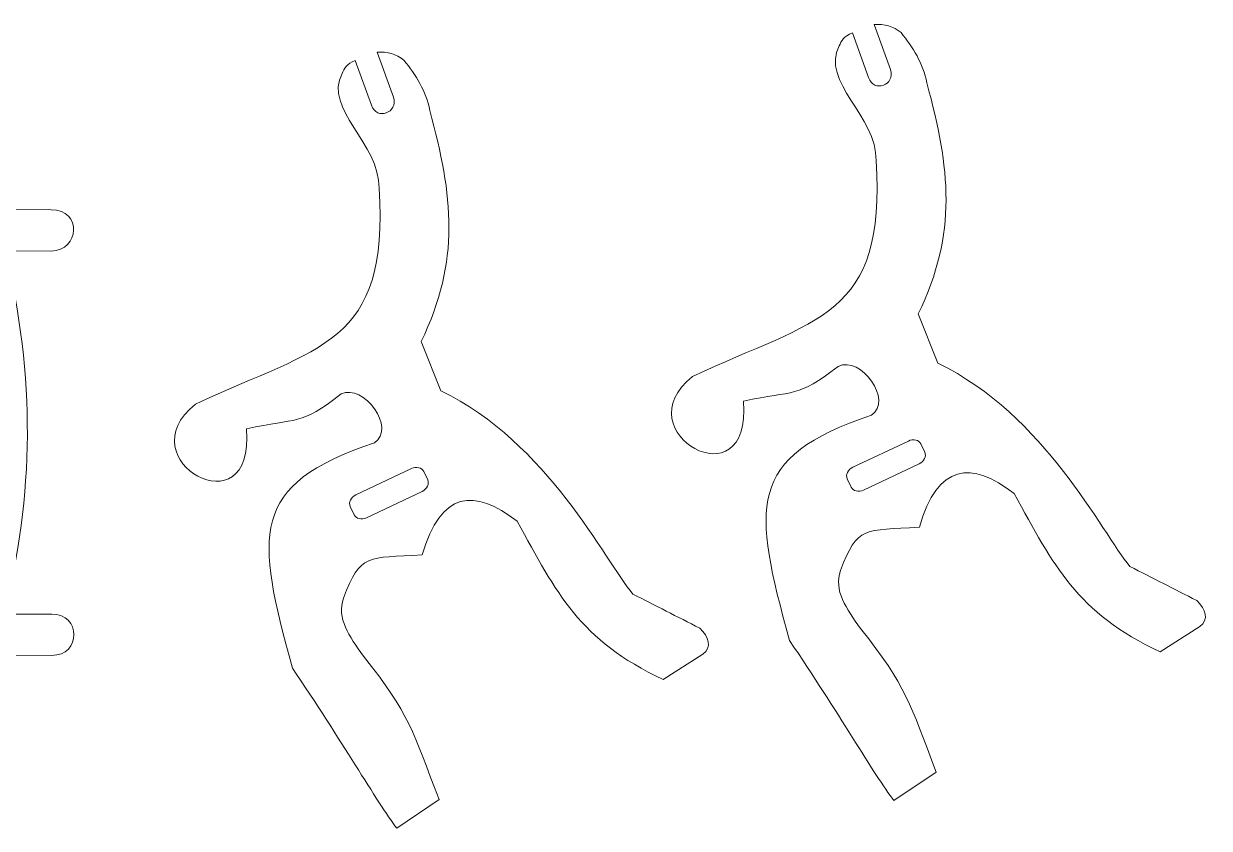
# Model space of a CAD drawing. Header units: centimetres. Extents: x -22.7 to 13.5, y -13.2 to 14.2.
# Drawn here: x -1.66 to 13.38, y -13.24 to -3.04 of the extents above; entities that cross this region are included whole.
import ezdxf

# ---------------------------------------------------------------- set-up
doc = ezdxf.new("R2010")
doc.units = ezdxf.units.CM
doc.header["$MEASUREMENT"] = 0
doc.layers.add('Layer 1', color=7, linetype='Continuous')

msp = doc.modelspace()

# ---------------------------------------------------------------- linework, layer by layer
at = {"layer": 'Layer 1', "color": 22, "lineweight": 5}
for points, knots in [([(13.21879, -10.35249), (12.93569, -10.20828), (12.65259, -10.06406), (12.36948, -9.91984), (12.36948, -9.91984), (12.01181, -9.48786), (11.29026, -7.99721), (9.93512, -7.34416), (9.93512, -7.34416), (9.93512, -7.34416), (9.68517, -6.71984), (9.68517, -6.71984), (9.68517, -6.71984), (10.18558, -5.6896), (10.08902, -4.87467), (9.7951, -3.79025), (9.7951, -3.79025), (9.74749, -3.54086), (9.61879, -3.34023), (9.4674, -3.15324), (9.4674, -3.15324), (9.37025, -3.07389), (9.2563, -3.03992), (9.12555, -3.05134), (9.12555, -3.05134), (9.12555, -3.05134), (9.33431, -3.6218), (9.33431, -3.6218), (9.33431, -3.6218), (9.39985, -3.81837), (9.11852, -3.92024), (9.05565, -3.72231), (9.05565, -3.72231), (9.05565, -3.72231), (8.85009, -3.15637), (8.85009, -3.15637), (8.85009, -3.15637), (8.74062, -3.20097), (8.71008, -3.25651), (8.68359, -3.32171), (8.68359, -3.32171), (8.44179, -3.7711), (9.16533, -4.21534), (9.15114, -4.77475), (9.15114, -4.77475), (9.28179, -6.7694), (8.39586, -6.77607), (6.8242, -7.51195), (6.8242, -7.51195), (5.92628, -8.21689), (7.58666, -9.14216), (7.46856, -7.82493), (7.46856, -7.82493), (8.1256, -7.67956), (8.14418, -7.79603), (8.67068, -7.38351), (8.67068, -7.38351), (8.95749, -7.24486), (9.37324, -7.81914), (9.09172, -8.00223), (9.09172, -8.00223), (7.4975, -8.53793), (7.58606, -9.15783), (8.05307, -10.85914), (8.05307, -10.85914), (8.66136, -11.74879), (9.12518, -12.55995), (9.3779, -12.88932), (9.3779, -12.88932), (9.3779, -12.88932), (9.91307, -12.52642), (9.91307, -12.52642), (9.91307, -12.52642), (9.58413, -11.66859), (9.53378, -11.43219), (8.95445, -10.7077), (8.95445, -10.7077), (8.77058, -10.45314), (8.61137, -10.2263), (8.70127, -9.97137), (8.70127, -9.97137), (8.91414, -9.39939), (9.00711, -9.46519), (9.69978, -9.42423), (9.69978, -9.42423), (9.92897, -8.6143), (10.36269, -8.57569), (10.90153, -8.99536), (10.90153, -8.99536), (11.40857, -9.91319), (11.68929, -10.50127), (12.75411, -11.00384), (12.75411, -11.00384), (12.75411, -11.00384), (13.25797, -10.68182), (13.25797, -10.68182), (13.25797, -10.68182), (13.37672, -10.59383), (13.33272, -10.46422), (13.21879, -10.35249)], [0, 0, 0, 0, 0.04, 0.04, 0.04, 0.04, 0.08, 0.08, 0.08, 0.08, 0.12, 0.12, 0.12, 0.12, 0.16, 0.16, 0.16, 0.16, 0.2, 0.2, 0.2, 0.2, 0.24, 0.24, 0.24, 0.24, 0.28, 0.28, 0.28, 0.28, 0.32, 0.32, 0.32, 0.32, 0.36, 0.36, 0.36, 0.36, 0.4, 0.4, 0.4, 0.4, 0.44, 0.44, 0.44, 0.44, 0.48, 0.48, 0.48, 0.48, 0.52, 0.52, 0.52, 0.52, 0.56, 0.56, 0.56, 0.56, 0.6, 0.6, 0.6, 0.6, 0.64, 0.64, 0.64, 0.64, 0.68, 0.68, 0.68, 0.68, 0.72, 0.72, 0.72, 0.72, 0.76, 0.76, 0.76, 0.76, 0.8, 0.8, 0.8, 0.8, 0.84, 0.84, 0.84, 0.84, 0.88, 0.88, 0.88, 0.88, 0.92, 0.92, 0.92, 0.92, 0.96, 0.96, 0.96, 0.96, 1, 1, 1, 1]), ([(6.91519, -10.70269), (6.63209, -10.55848), (6.34899, -10.41426), (6.06588, -10.27004), (6.06588, -10.27004), (5.70821, -9.83806), (4.98666, -8.34741), (3.63152, -7.69436), (3.63152, -7.69436), (3.63152, -7.69436), (3.38157, -7.07004), (3.38157, -7.07004), (3.38157, -7.07004), (3.88198, -6.0398), (3.78542, -5.22487), (3.4915, -4.14045), (3.4915, -4.14045), (3.44389, -3.89106), (3.31519, -3.69043), (3.1638, -3.50344), (3.1638, -3.50344), (3.06665, -3.42409), (2.9527, -3.39012), (2.82195, -3.40154), (2.82195, -3.40154), (2.82195, -3.40154), (3.03071, -3.972), (3.03071, -3.972), (3.03071, -3.972), (3.09625, -4.16857), (2.81492, -4.27044), (2.75205, -4.07251), (2.75205, -4.07251), (2.75205, -4.07251), (2.54649, -3.50657), (2.54649, -3.50657), (2.54649, -3.50657), (2.43702, -3.55117), (2.40648, -3.60671), (2.37999, -3.67191), (2.37999, -3.67191), (2.13819, -4.1213), (2.86173, -4.56554), (2.84754, -5.12495), (2.84754, -5.12495), (2.97819, -7.1196), (2.09226, -7.12627), (0.5206, -7.86215), (0.5206, -7.86215), (-0.37732, -8.56709), (1.28306, -9.49236), (1.16496, -8.17513), (1.16496, -8.17513), (1.822, -8.02976), (1.84058, -8.14623), (2.36708, -7.73371), (2.36708, -7.73371), (2.65389, -7.59506), (3.06964, -8.16934), (2.78812, -8.35243), (2.78812, -8.35243), (1.1939, -8.88813), (1.28246, -9.50803), (1.74947, -11.20934), (1.74947, -11.20934), (2.35776, -12.09899), (2.82158, -12.91015), (3.0743, -13.23952), (3.0743, -13.23952), (3.0743, -13.23952), (3.60947, -12.87662), (3.60947, -12.87662), (3.60947, -12.87662), (3.28053, -12.01879), (3.23018, -11.78239), (2.65085, -11.0579), (2.65085, -11.0579), (2.46698, -10.80334), (2.30777, -10.5765), (2.39767, -10.32157), (2.39767, -10.32157), (2.61054, -9.74959), (2.70351, -9.81539), (3.39618, -9.77443), (3.39618, -9.77443), (3.62537, -8.9645), (4.05909, -8.92589), (4.59793, -9.34556), (4.59793, -9.34556), (5.10497, -10.26339), (5.38569, -10.85147), (6.45051, -11.35404), (6.45051, -11.35404), (6.45051, -11.35404), (6.95437, -11.03202), (6.95437, -11.03202), (6.95437, -11.03202), (7.07312, -10.94403), (7.02912, -10.81442), (6.91519, -10.70269)], [0, 0, 0, 0, 0.04, 0.04, 0.04, 0.04, 0.08, 0.08, 0.08, 0.08, 0.12, 0.12, 0.12, 0.12, 0.16, 0.16, 0.16, 0.16, 0.2, 0.2, 0.2, 0.2, 0.24, 0.24, 0.24, 0.24, 0.28, 0.28, 0.28, 0.28, 0.32, 0.32, 0.32, 0.32, 0.36, 0.36, 0.36, 0.36, 0.4, 0.4, 0.4, 0.4, 0.44, 0.44, 0.44, 0.44, 0.48, 0.48, 0.48, 0.48, 0.52, 0.52, 0.52, 0.52, 0.56, 0.56, 0.56, 0.56, 0.6, 0.6, 0.6, 0.6, 0.64, 0.64, 0.64, 0.64, 0.68, 0.68, 0.68, 0.68, 0.72, 0.72, 0.72, 0.72, 0.76, 0.76, 0.76, 0.76, 0.8, 0.8, 0.8, 0.8, 0.84, 0.84, 0.84, 0.84, 0.88, 0.88, 0.88, 0.88, 0.92, 0.92, 0.92, 0.92, 0.96, 0.96, 0.96, 0.96, 1, 1, 1, 1]), ([(-7.16627, -8.71118), (-7.30301, -8.71072), (-7.35353, -8.62721), (-7.35353, -8.5142), (-7.35353, -8.5142), (-7.35353, -8.5142), (-7.35353, -7.95388), (-7.35353, -7.95388), (-7.35353, -7.95388), (-7.35353, -7.84018), (-7.2763, -7.75161), (-7.15267, -7.75161), (-7.15267, -7.75161), (-7.15267, -7.75161), (-7.05223, -7.75392), (-7.05223, -7.75392), (-7.05223, -7.75392), (-7.05223, -7.75392), (-7.05033, -6.52573), (-7.05033, -6.52573), (-7.05033, -6.52573), (-7.06564, -6.32988), (-7.00328, -6.21256), (-6.79675, -6.23849), (-6.79675, -6.23849), (-6.79675, -6.23849), (-2.68687, -6.23433), (-2.68687, -6.23433), (-2.68687, -6.23433), (-2.4359, -6.24747), (-2.43898, -5.94575), (-2.70131, -5.93553), (-2.70131, -5.93553), (-2.70131, -5.93553), (-3.81451, -5.93449), (-3.81451, -5.93449), (-3.81451, -5.93449), (-3.81451, -5.93449), (-3.81451, -5.64137), (-3.81451, -5.64137), (-3.81451, -5.64137), (-3.81451, -5.64137), (-3.38182, -5.39494), (-3.38182, -5.39494), (-3.38182, -5.39494), (-3.38182, -5.39494), (-1.31113, -5.40028), (-1.31113, -5.40028), (-1.31113, -5.40028), (-0.90967, -5.39708), (-0.95342, -5.91713), (-1.30817, -5.9216), (-1.30817, -5.9216), (-1.30817, -5.9216), (-1.89611, -5.92041), (-1.89611, -5.92041), (-1.89611, -5.92041), (-1.50577, -7.49415), (-1.52379, -9.04364), (-1.91315, -10.52561), (-1.91315, -10.52561), (-1.91315, -10.52561), (-1.30315, -10.52457), (-1.30315, -10.52457), (-1.30315, -10.52457), (-0.93032, -10.51501), (-0.92687, -11.05293), (-1.30419, -11.04777), (-1.30419, -11.04777), (-1.30419, -11.04777), (-3.38671, -11.04673), (-3.38671, -11.04673), (-3.38671, -11.04673), (-3.38671, -11.04673), (-3.81451, -10.78617), (-3.81451, -10.78617), (-3.81451, -10.78617), (-3.81451, -10.78617), (-3.81347, -10.52353), (-3.81347, -10.52353), (-3.81347, -10.52353), (-3.81347, -10.52353), (-2.68895, -10.52457), (-2.68895, -10.52457), (-2.68895, -10.52457), (-2.44941, -10.52211), (-2.4713, -10.22865), (-2.68283, -10.22809), (-2.68283, -10.22809), (-2.68283, -10.22809), (-6.76187, -10.22705), (-6.76187, -10.22705), (-6.76187, -10.22705), (-6.9844, -10.25621), (-7.02537, -10.1555), (-7.04997, -10.03625), (-7.04997, -10.03625), (-7.04997, -10.03625), (-7.05024, -8.70884), (-7.05024, -8.70884), (-7.05024, -8.70884), (-7.05024, -8.70884), (-7.16627, -8.71118), (-7.16627, -8.71118)], [0, 0, 0, 0, 0.03846154, 0.03846154, 0.03846154, 0.03846154, 0.07692308, 0.07692308, 0.07692308, 0.07692308, 0.11538462, 0.11538462, 0.11538462, 0.11538462, 0.15384615, 0.15384615, 0.15384615, 0.15384615, 0.19230769, 0.19230769, 0.19230769, 0.19230769, 0.23076923, 0.23076923, 0.23076923, 0.23076923, 0.26923077, 0.26923077, 0.26923077, 0.26923077, 0.30769231, 0.30769231, 0.30769231, 0.30769231, 0.34615385, 0.34615385, 0.34615385, 0.34615385, 0.38461538, 0.38461538, 0.38461538, 0.38461538, 0.42307692, 0.42307692, 0.42307692, 0.42307692, 0.46153846, 0.46153846, 0.46153846, 0.46153846, 0.5, 0.5, 0.5, 0.5, 0.53846154, 0.53846154, 0.53846154, 0.53846154, 0.57692308, 0.57692308, 0.57692308, 0.57692308, 0.61538462, 0.61538462, 0.61538462, 0.61538462, 0.65384615, 0.65384615, 0.65384615, 0.65384615, 0.69230769, 0.69230769, 0.69230769, 0.69230769, 0.73076923, 0.73076923, 0.73076923, 0.73076923, 0.76923077, 0.76923077, 0.76923077, 0.76923077, 0.80769231, 0.80769231, 0.80769231, 0.80769231, 0.84615385, 0.84615385, 0.84615385, 0.84615385, 0.88461538, 0.88461538, 0.88461538, 0.88461538, 0.92307692, 0.92307692, 0.92307692, 0.92307692, 0.96153846, 0.96153846, 0.96153846, 0.96153846, 1, 1, 1, 1]), ([(9.56158, -8.33008), (9.56158, -8.33008), (8.85699, -8.66351), (8.85699, -8.66351), (8.85699, -8.66351), (8.79415, -8.69324), (8.76204, -8.75853), (8.78562, -8.80859), (8.78562, -8.80859), (8.78562, -8.80859), (8.83566, -8.91477), (8.83566, -8.91477), (8.83566, -8.91477), (8.85925, -8.96483), (8.92996, -8.98145), (8.9928, -8.95171), (8.9928, -8.95171), (8.9928, -8.95171), (9.69738, -8.61828), (9.69738, -8.61828), (9.69738, -8.61828), (9.76023, -8.58854), (9.79234, -8.52326), (9.76875, -8.4732), (9.76875, -8.4732), (9.76875, -8.4732), (9.71872, -8.36702), (9.71872, -8.36702), (9.71872, -8.36702), (9.69513, -8.31696), (9.62442, -8.30034), (9.56158, -8.33008)], [0, 0, 0, 0, 0.125, 0.125, 0.125, 0.125, 0.25, 0.25, 0.25, 0.25, 0.375, 0.375, 0.375, 0.375, 0.5, 0.5, 0.5, 0.5, 0.625, 0.625, 0.625, 0.625, 0.75, 0.75, 0.75, 0.75, 0.875, 0.875, 0.875, 0.875, 1, 1, 1, 1]), ([(3.25798, -8.68028), (3.25798, -8.68028), (2.55339, -9.01371), (2.55339, -9.01371), (2.55339, -9.01371), (2.49055, -9.04344), (2.45844, -9.10873), (2.48202, -9.15879), (2.48202, -9.15879), (2.48202, -9.15879), (2.53206, -9.26497), (2.53206, -9.26497), (2.53206, -9.26497), (2.55565, -9.31503), (2.62636, -9.33165), (2.6892, -9.30191), (2.6892, -9.30191), (2.6892, -9.30191), (3.39378, -8.96848), (3.39378, -8.96848), (3.39378, -8.96848), (3.45663, -8.93874), (3.48874, -8.87346), (3.46515, -8.8234), (3.46515, -8.8234), (3.46515, -8.8234), (3.41512, -8.71722), (3.41512, -8.71722), (3.41512, -8.71722), (3.39153, -8.66716), (3.32082, -8.65054), (3.25798, -8.68028)], [0, 0, 0, 0, 0.125, 0.125, 0.125, 0.125, 0.25, 0.25, 0.25, 0.25, 0.375, 0.375, 0.375, 0.375, 0.5, 0.5, 0.5, 0.5, 0.625, 0.625, 0.625, 0.625, 0.75, 0.75, 0.75, 0.75, 0.875, 0.875, 0.875, 0.875, 1, 1, 1, 1])]:
    msp.add_open_spline(points, degree=3, knots=knots, dxfattribs=at)

doc.saveas('drawing.dxf')
